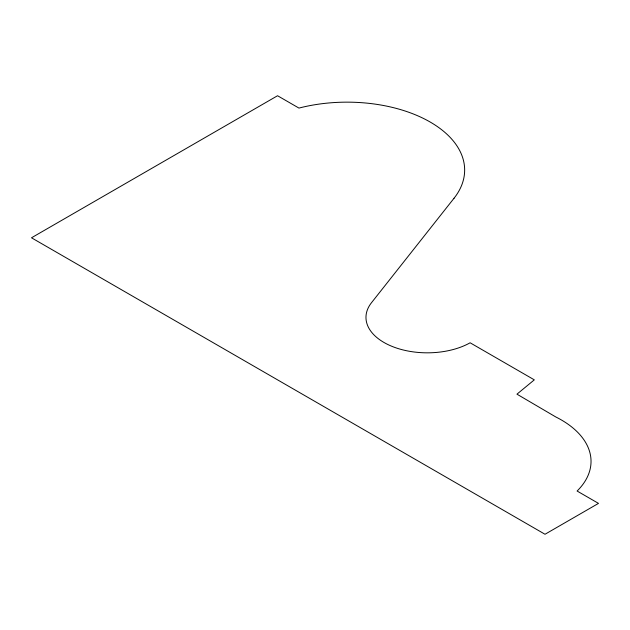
<?xml version="1.0" encoding="UTF-8"?>
<svg xmlns="http://www.w3.org/2000/svg" width="630" height="630" viewBox="0 0 630 630"><rect width="100%" height="100%" fill="white"/><g stroke="black" fill="none" stroke-linecap="round" stroke-linejoin="round"><path stroke-width="0.94" d="M454.041 198.245L371.503 302.699A61.362 35.43 0 0 0 392.002 346.366A61.362 35.43 0 0 0 470.122 342.791L534.311 379.851L516.954 394.167L555.707 416.91A101.651 58.684 0 0 1 577.104 491.03L598.5 503.386L545.013 534.264L31.5 237.793L277.554 95.736L298.951 108.084A117.621 67.906 0 0 1 430.487 122.212A117.621 67.906 0 0 1 454.041 198.245"/></g></svg>
